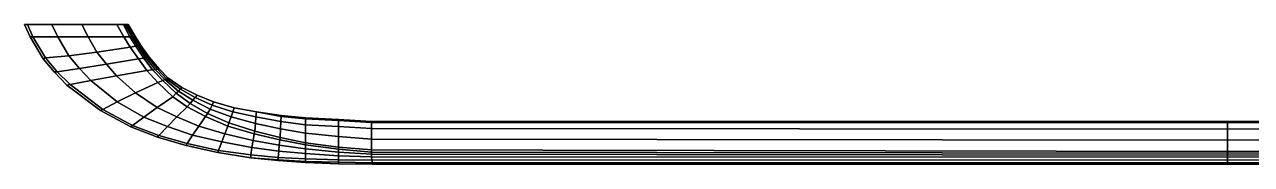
# Model space of a CAD drawing. Extents: x -238 to 238, y -28 to 0.
# Drawn here: x -237.5 to 5, y -27.6 to 0 of the extents above; entities that cross this region are included whole.
import ezdxf

# ---------------------------------------------------------------- set-up
doc = ezdxf.new("R2010")
doc.units = 0
doc.layers.add('METAL', color=5, linetype='CONTINUOUS')

msp = doc.modelspace()

# ---------------------------------------------------------------- meshes
at = {"layer": 'METAL'}
mesh = msp.add_polyface(dxfattribs=at)
corners = [(-236.91, -0.01, 0.83), (-230.48, 0, 1.88), (-230.48, -0.01, 0.83), (-229.24, 0, 2.43), (-225.49, 0, 2.97), (-219.25, 0, 3.48), (-237.5, -0.01, 0.29), (-236.41, -2.46, 0.32), (-235.87, -2.46, 0.83), (-236.91, -0.01, 0.83), (-233.81, -6.79, 0.31), (-233.36, -6.6, 0.89), (-231.64, -9.37, 0.34), (-231.02, -9.37, 0.98), (-230.63, -0.01, 0.29), (-237.5, -0.01, 0.29), (-229.11, -11.97, 0.37), (-228.51, -11.84, 1.07), (-236.41, -2.46, 0.13), (-236.41, -2.46, 0.02), (-233.81, -6.79, 0.02), (-233.81, -6.79, 0.11), (-231.64, -9.37, 0.02), (-231.64, -9.37, 0.12), (-229.11, -11.97, 0.13), (-229.11, -11.97, 0.02), (-222.46, -16.97, 0.02), (-222.46, -16.97, 0.19), (-237.5, -0.01, 0.29), (-237.5, -0.01, 0.11), (-236.41, -2.46, 0.32), (-233.81, -6.79, 0.31), (-231.64, -9.37, 0.34), (-229.11, -11.97, 0.37), (-222.46, -16.97, 0.56), (-230.63, -0.01, 0.11), (-237.5, -0.01, 0.11), (-232.09, -0.01, 2.35), (-230.95, -2.46, 2.34), (-224.95, -2.46, 3.53), (-226.2, -0.01, 3.57), (-232.09, -0.01, 2.35), (-235.87, -2.46, 0.83), (-236.91, -0.01, 0.83), (-228.76, -6.17, 2.39), (-223.2, -5.46, 3.57), (-233.36, -6.6, 0.89), (-228.51, -11.84, 1.07), (-224.41, -11.08, 2.52), (-226.63, -8.69, 2.45), (-231.02, -9.37, 0.98), (-226.2, -0.01, 3.57), (-237.5, -0.01, 0.02), (-230.63, -0.01, 0.02), (-237.5, -0.01, 0.02), (-236.91, -0.01, -0.79), (-230.48, -0.01, -0.79), (-230.48, 0, -1.85), (-225.49, 0, -2.93), (-229.24, 0, -2.4), (-219.25, 0, -3.44), (-237.5, -0.01, -0.25), (-236.91, -0.01, -0.79), (-235.87, -2.46, -0.79), (-236.41, -2.46, -0.28), (-233.36, -6.6, -0.86), (-233.81, -6.79, -0.27), (-231.02, -9.37, -0.94), (-231.64, -9.37, -0.3), (-230.63, -0.01, -0.25), (-237.5, -0.01, -0.25), (-228.51, -11.84, -1.03), (-229.11, -11.97, -0.33), (-236.41, -2.46, -0.09), (-233.81, -6.79, -0.08), (-231.64, -9.37, -0.09), (-229.11, -11.97, -0.1), (-222.46, -16.97, -0.16), (-237.5, -0.01, -0.25), (-236.41, -2.46, -0.28), (-237.5, -0.01, -0.07), (-233.81, -6.79, -0.27), (-231.64, -9.37, -0.3), (-237.5, -0.01, -0.07), (-230.63, -0.01, -0.07), (-229.11, -11.97, -0.33), (-232.09, -0.01, -2.32), (-230.95, -2.46, -2.3), (-232.09, -0.01, -2.32), (-226.2, -0.01, -3.53), (-224.95, -2.46, -3.5), (-235.87, -2.46, -0.79), (-236.91, -0.01, -0.79), (-228.76, -6.17, -2.35), (-223.2, -5.46, -3.53), (-233.36, -6.6, -0.86), (-228.51, -11.84, -1.03), (-231.02, -9.37, -0.94), (-226.63, -8.69, -2.42), (-224.41, -11.08, -2.48), (-226.2, -0.01, -3.53)]
mesh.append_faces([[corners[k] for k in face] for face in [(0, 1, 2, 2), (1, 3, 4, 5), (6, 7, 8, 9), (7, 10, 11, 8), (10, 12, 13, 11), (14, 15, 0, 2), (12, 16, 17, 13), (18, 19, 20, 21), (21, 20, 22, 23), (24, 25, 26, 27), (28, 29, 18, 30), (30, 18, 21, 31), (31, 21, 23, 32), (33, 24, 27, 34), (14, 35, 36, 15), (32, 23, 24, 33), (3, 1, 0, 37), (38, 39, 40, 41), (42, 38, 41, 43), (44, 45, 39, 38), (46, 44, 38, 42), (47, 48, 49, 50), (4, 3, 37, 51), (50, 49, 44, 46), (18, 29, 52, 19), (36, 35, 53, 54), (24, 23, 22, 25), (55, 56, 57, 57), (58, 59, 57, 60), (61, 62, 63, 64), (64, 63, 65, 66), (66, 65, 67, 68), (69, 56, 55, 70), (68, 67, 71, 72), (73, 74, 20, 19), (74, 75, 22, 20), (76, 77, 26, 25), (78, 79, 73, 80), (79, 81, 74, 73), (81, 82, 75, 74), (69, 70, 83, 84), (82, 85, 76, 75), (59, 86, 55, 57), (87, 88, 89, 90), (91, 92, 88, 87), (93, 87, 90, 94), (95, 91, 87, 93), (96, 97, 98, 99), (58, 100, 86, 59), (97, 95, 93, 98), (73, 19, 52, 80), (83, 54, 53, 84), (76, 25, 22, 75)]])
mesh = msp.add_polyface(dxfattribs=at)
corners = [(-217.95, -0.01, 4.68), (-219.25, -0.01, 4.48), (-217.86, -2.46, 4.42), (-216.68, -2.46, 4.61), (-230.48, 0, 1.88), (-219.25, 0, 2.26), (-219.25, -0.01, 0.83), (-230.48, -0.01, 0.83), (-217.32, 0, 2.33), (-217, -0.01, 0.83), (-219.25, 0, 3.48), (-217.95, -0.01, 4.68), (-216.68, -2.46, 4.61), (-216.32, -2.44, 3.57), (-217.64, 0, 3.61), (-217.64, 0, 3.61), (-219.25, -0.01, 4.48), (-217.95, -0.01, 4.68), (-219.27, -0.01, 0.29), (-230.63, -0.01, 0.29), (-229.11, -11.97, 0.37), (-222.46, -16.97, 0.56), (-222.02, -16.76, 1.29), (-228.51, -11.84, 1.07), (-216.48, -20.19, 0.9), (-216.14, -19.92, 1.67), (-217, -0.01, 0.29), (-217, -0.01, 0.11), (-217, -0.01, 0.02), (-219.27, -0.01, 0.02), (-219.27, -0.01, 0.11), (-230.63, -0.01, 0.11), (-222.46, -16.97, 0.56), (-222.46, -16.97, 0.19), (-216.48, -20.19, 0.31), (-216.48, -20.19, 0.9), (-224.95, -2.46, 3.53), (-226.2, -0.01, 3.57), (-223.2, -5.46, 3.57), (-216.65, -4.45, 4.44), (-219.34, -10.16, 3.65), (-213.31, -9.08, 4.46), (-214.98, -6.77, 4.45), (-221.28, -7.82, 3.61), (-224.41, -11.08, 2.52), (-226.63, -8.69, 2.45), (-219.18, -15.25, 2.71), (-215.54, -13.48, 3.8), (-222.02, -16.76, 1.29), (-228.51, -11.84, 1.07), (-216.14, -19.92, 1.67), (-213.9, -18.29, 3.01), (-225.49, 0, 2.97), (-226.2, -0.01, 3.57), (-228.76, -6.17, 2.39), (-230.63, -0.01, 0.02), (-222.46, -16.97, 0.02), (-216.48, -20.19, 0.02), (-217.95, -0.01, -4.65), (-216.68, -2.46, -4.58), (-217.86, -2.46, -4.38), (-219.25, -0.01, -4.45), (-230.48, 0, -1.85), (-230.48, -0.01, -0.79), (-219.25, -0.01, -0.79), (-219.25, 0, -2.23), (-217, -0.01, -0.79), (-217.32, 0, -2.29), (-219.25, 0, -3.44), (-217.64, 0, -3.58), (-219.25, -0.01, -4.45), (-217.95, -0.01, -4.65), (-219.27, -0.01, -0.25), (-230.63, -0.01, -0.25), (-229.11, -11.97, -0.33), (-228.51, -11.84, -1.03), (-222.02, -16.76, -1.26), (-222.46, -16.97, -0.52), (-216.14, -19.92, -1.64), (-216.48, -20.19, -0.87), (-217, -0.01, -0.25), (-217, -0.01, -0.07), (-219.27, -0.01, -0.07), (-230.63, -0.01, -0.07), (-229.11, -11.97, -0.33), (-222.46, -16.97, -0.52), (-222.46, -16.97, -0.16), (-229.11, -11.97, -0.1), (-216.48, -20.19, -0.87), (-216.48, -20.19, -0.28), (-224.95, -2.46, -3.5), (-226.2, -0.01, -3.53), (-223.2, -5.46, -3.53), (-216.65, -4.45, -4.4), (-219.34, -10.16, -3.62), (-221.28, -7.82, -3.57), (-214.98, -6.77, -4.42), (-213.31, -9.08, -4.43), (-224.41, -11.08, -2.48), (-226.63, -8.69, -2.42), (-219.18, -15.25, -2.68), (-215.54, -13.48, -3.76), (-222.02, -16.76, -1.26), (-228.51, -11.84, -1.03), (-216.14, -19.92, -1.64), (-213.9, -18.29, -2.97), (-226.2, -0.01, -3.53), (-225.49, 0, -2.93), (-228.76, -6.17, -2.35)]
mesh.append_faces([[corners[k] for k in face] for face in [(0, 1, 2, 3), (4, 5, 6, 7), (5, 8, 9, 6), (5, 4, 10, 10), (11, 12, 13, 14), (10, 15, 8, 5), (16, 17, 15, 10), (18, 19, 7, 6), (20, 21, 22, 23), (21, 24, 25, 22), (26, 18, 6, 9), (27, 28, 29, 30), (18, 30, 31, 19), (32, 33, 34, 35), (26, 27, 30, 18), (36, 2, 1, 37), (38, 39, 2, 36), (40, 41, 42, 43), (43, 42, 39, 38), (44, 40, 43, 45), (46, 47, 40, 44), (48, 46, 44, 49), (50, 51, 46, 48), (10, 52, 53, 16), (45, 43, 38, 54), (31, 30, 29, 55), (34, 33, 56, 57), (58, 59, 60, 61), (62, 63, 64, 65), (65, 64, 66, 67), (65, 68, 62, 62), (68, 65, 67, 69), (70, 68, 69, 71), (72, 64, 63, 73), (74, 75, 76, 77), (77, 76, 78, 79), (80, 66, 64, 72), (81, 82, 29, 28), (72, 73, 83, 82), (84, 85, 86, 87), (85, 88, 89, 86), (80, 72, 82, 81), (90, 91, 61, 60), (92, 90, 60, 93), (94, 95, 96, 97), (95, 92, 93, 96), (98, 99, 95, 94), (100, 98, 94, 101), (102, 103, 98, 100), (104, 102, 100, 105), (68, 70, 106, 107), (99, 108, 92, 95), (83, 55, 29, 82), (89, 57, 56, 86)]])
mesh = msp.add_polyface(dxfattribs=at)
corners = [(-216.68, -2.46, 4.61), (-217.86, -2.46, 4.42), (-216.65, -4.45, 4.44), (-215.51, -4.3, 4.63), (-214.98, -6.77, 4.45), (-213.93, -6.63, 4.63), (-213.31, -9.08, 4.46), (-212.23, -8.98, 4.64), (-217.32, 0, 2.33), (-215.95, -2.44, 2.31), (-215.59, -2.46, 0.97), (-217, -0.01, 0.83), (-214.77, -4.17, 2.47), (-214.52, -4.15, 1.07), (-213.15, -6.49, 2.47), (-212.88, -6.46, 1.07), (-211.24, -8.83, 2.47), (-210.92, -8.78, 1.07), (-217.64, 0, 3.61), (-216.32, -2.44, 3.57), (-215.1, -4.22, 3.66), (-216.68, -2.46, 4.61), (-215.51, -4.3, 4.63), (-213.5, -6.55, 3.66), (-213.93, -6.63, 4.63), (-211.68, -8.9, 3.66), (-212.23, -8.98, 4.64), (-215.59, -2.46, 0.29), (-217, -0.01, 0.29), (-214.52, -4.15, 0.37), (-212.88, -6.46, 0.37), (-210.92, -8.78, 0.37), (-212.88, -6.46, 0.13), (-212.88, -6.46, 0.02), (-214.52, -4.15, 0.02), (-214.52, -4.15, 0.13), (-215.59, -2.46, 0.11), (-217, -0.01, 0.11), (-210.92, -8.78, 0.13), (-215.59, -2.46, 0.02), (-217, -0.01, 0.02), (-210.92, -8.78, 0.02), (-216.68, -2.46, -4.58), (-215.51, -4.3, -4.59), (-216.65, -4.45, -4.4), (-217.86, -2.46, -4.38), (-213.93, -6.63, -4.6), (-214.98, -6.77, -4.42), (-212.23, -8.98, -4.6), (-213.31, -9.08, -4.43), (-217.32, 0, -2.29), (-217, -0.01, -0.79), (-215.59, -2.46, -0.93), (-215.95, -2.44, -2.27), (-214.52, -4.15, -1.03), (-214.77, -4.17, -2.43), (-212.88, -6.46, -1.03), (-213.15, -6.49, -2.43), (-210.92, -8.78, -1.03), (-211.24, -8.83, -2.44), (-217.64, 0, -3.58), (-216.32, -2.44, -3.53), (-217.95, -0.01, -4.65), (-216.68, -2.46, -4.58), (-215.1, -4.22, -3.62), (-215.51, -4.3, -4.59), (-213.5, -6.55, -3.62), (-213.93, -6.63, -4.6), (-211.68, -8.9, -3.63), (-212.23, -8.98, -4.6), (-215.59, -2.46, -0.25), (-217, -0.01, -0.25), (-214.52, -4.15, -0.33), (-212.88, -6.46, -0.33), (-210.92, -8.78, -0.33), (-212.88, -6.46, -0.1), (-214.52, -4.15, -0.1), (-217, -0.01, -0.07), (-215.59, -2.46, -0.07), (-209.16, -10.56, -0.33), (-210.92, -8.78, -0.1), (-209.16, -10.56, -0.1)]
mesh.append_faces([[corners[k] for k in face] for face in [(0, 1, 2, 3), (3, 2, 4, 5), (5, 4, 6, 7), (8, 9, 10, 11), (9, 12, 13, 10), (12, 14, 15, 13), (14, 16, 17, 15), (18, 19, 9, 8), (19, 20, 12, 9), (21, 22, 20, 19), (20, 23, 14, 12), (22, 24, 23, 20), (23, 25, 16, 14), (24, 26, 25, 23), (27, 28, 11, 10), (29, 27, 10, 13), (30, 29, 13, 15), (31, 30, 15, 17), (32, 33, 34, 35), (27, 36, 37, 28), (35, 36, 27, 29), (30, 32, 35, 29), (31, 38, 32, 30), (37, 36, 39, 40), (36, 35, 34, 39), (32, 38, 41, 33), (42, 43, 44, 45), (43, 46, 47, 44), (46, 48, 49, 47), (50, 51, 52, 53), (53, 52, 54, 55), (55, 54, 56, 57), (57, 56, 58, 59), (60, 50, 53, 61), (62, 60, 61, 63), (61, 53, 55, 64), (63, 61, 64, 65), (64, 55, 57, 66), (65, 64, 66, 67), (66, 57, 59, 68), (67, 66, 68, 69), (70, 52, 51, 71), (72, 54, 52, 70), (73, 56, 54, 72), (74, 58, 56, 73), (75, 76, 34, 33), (70, 71, 77, 78), (76, 72, 70, 78), (73, 72, 76, 75), (79, 74, 80, 81), (74, 73, 75, 80), (77, 40, 39, 78), (78, 39, 34, 76), (75, 33, 41, 80)]])
mesh = msp.add_polyface(dxfattribs=at)
corners = [(-212.23, -8.98, 4.64), (-213.31, -9.08, 4.46), (-211.12, -11.45, 4.55), (-210.19, -11.07, 4.7), (-208.22, -14.26, 4.65), (-207.51, -13.57, 4.77), (-211.24, -8.83, 2.47), (-209.43, -10.7, 2.49), (-209.16, -10.56, 1.07), (-210.92, -8.78, 1.07), (-206.7, -12.76, 2.52), (-206.4, -12.43, 1.07), (-211.68, -8.9, 3.66), (-209.77, -10.88, 3.7), (-212.23, -8.98, 4.64), (-210.19, -11.07, 4.7), (-207.07, -13.14, 3.75), (-207.51, -13.57, 4.77), (-216.48, -20.19, 0.9), (-211.19, -22.24, 1.35), (-210.94, -21.91, 1.98), (-216.14, -19.92, 1.67), (-209.16, -10.56, 0.37), (-210.92, -8.78, 0.37), (-206.4, -12.43, 0.37), (-205.57, -23.88, 1.57), (-205.37, -23.52, 2.33), (-216.48, -20.19, 0.31), (-216.48, -20.19, 0.02), (-211.19, -22.24, 0.02), (-211.19, -22.24, 0.46), (-209.16, -10.56, 0.13), (-209.16, -10.56, 0.02), (-210.92, -8.78, 0.02), (-210.92, -8.78, 0.13), (-216.48, -20.19, 0.9), (-211.19, -22.24, 1.35), (-206.4, -12.43, 0.13), (-205.57, -23.88, 0.53), (-205.57, -23.88, 1.57), (-215.54, -13.48, 3.8), (-219.34, -10.16, 3.65), (-211.26, -16.4, 4), (-207.38, -18.27, 4.13), (-205.37, -16.23, 4.66), (-213.9, -18.29, 3.01), (-219.18, -15.25, 2.71), (-209.23, -20.16, 3.24), (-210.94, -21.91, 1.98), (-216.14, -19.92, 1.67), (-205.37, -23.52, 2.33), (-204.27, -21.83, 3.5), (-206.4, -12.43, 0.02), (-205.57, -23.88, 0.02), (-212.23, -8.98, -4.6), (-210.19, -11.07, -4.66), (-211.12, -11.45, -4.51), (-213.31, -9.08, -4.43), (-207.51, -13.57, -4.74), (-208.22, -14.26, -4.61), (-211.24, -8.83, -2.44), (-210.92, -8.78, -1.03), (-209.16, -10.56, -1.03), (-209.43, -10.7, -2.46), (-206.4, -12.43, -1.03), (-206.7, -12.76, -2.48), (-211.68, -8.9, -3.63), (-209.77, -10.88, -3.67), (-212.23, -8.98, -4.6), (-210.19, -11.07, -4.66), (-207.07, -13.14, -3.72), (-207.51, -13.57, -4.74), (-216.48, -20.19, -0.87), (-216.14, -19.92, -1.64), (-210.94, -21.91, -1.95), (-211.19, -22.24, -1.32), (-209.16, -10.56, -0.33), (-210.92, -8.78, -0.33), (-206.4, -12.43, -0.33), (-205.37, -23.52, -2.29), (-205.57, -23.88, -1.53), (-216.48, -20.19, -0.28), (-211.19, -22.24, -0.43), (-209.16, -10.56, -0.1), (-210.92, -8.78, -0.1), (-216.48, -20.19, -0.87), (-211.19, -22.24, -1.32), (-206.4, -12.43, -0.1), (-205.57, -23.88, -1.53), (-205.57, -23.88, -0.5), (-215.54, -13.48, -3.76), (-219.34, -10.16, -3.62), (-211.26, -16.4, -3.97), (-207.38, -18.27, -4.09), (-205.37, -16.23, -4.62), (-213.9, -18.29, -2.97), (-219.18, -15.25, -2.68), (-209.23, -20.16, -3.2), (-210.94, -21.91, -1.95), (-216.14, -19.92, -1.64), (-205.37, -23.52, -2.29), (-204.27, -21.83, -3.46)]
mesh.append_faces([[corners[k] for k in face] for face in [(0, 1, 2, 3), (3, 2, 4, 5), (6, 7, 8, 9), (7, 10, 11, 8), (12, 13, 7, 6), (14, 15, 13, 12), (13, 16, 10, 7), (15, 17, 16, 13), (18, 19, 20, 21), (22, 23, 9, 8), (24, 22, 8, 11), (19, 25, 26, 20), (27, 28, 29, 30), (31, 32, 33, 34), (35, 27, 30, 36), (22, 31, 34, 23), (24, 37, 31, 22), (36, 30, 38, 39), (40, 2, 1, 41), (42, 4, 2, 40), (43, 44, 4, 42), (45, 42, 40, 46), (47, 43, 42, 45), (48, 47, 45, 49), (50, 51, 47, 48), (31, 37, 52, 32), (38, 30, 29, 53), (54, 55, 56, 57), (55, 58, 59, 56), (60, 61, 62, 63), (63, 62, 64, 65), (66, 60, 63, 67), (68, 66, 67, 69), (67, 63, 65, 70), (69, 67, 70, 71), (72, 73, 74, 75), (76, 62, 61, 77), (78, 64, 62, 76), (75, 74, 79, 80), (81, 82, 29, 28), (83, 84, 33, 32), (85, 86, 82, 81), (78, 76, 83, 87), (86, 88, 89, 82), (90, 91, 57, 56), (92, 90, 56, 59), (93, 92, 59, 94), (95, 96, 90, 92), (97, 95, 92, 93), (98, 99, 95, 97), (100, 98, 97, 101), (83, 32, 52, 87), (89, 53, 29, 82)]])
mesh = msp.add_polyface(dxfattribs=at)
corners = [(-207.51, -13.57, 4.77), (-208.22, -14.26, 4.65), (-205.37, -16.23, 4.66), (-204.76, -15.57, 4.75), (-201.31, -17.58, 4.75), (-201.71, -18.2, 4.71), (-197.34, -20.07, 4.79), (-197.11, -19.44, 4.79), (-206.7, -12.76, 2.52), (-203.78, -14.39, 2.51), (-203.41, -13.97, 1.07), (-206.4, -12.43, 1.07), (-200.41, -15.93, 2.51), (-196.33, -17.24, 2.6), (-196.07, -16.45, 1.06), (-200.15, -15.3, 1.07), (-207.07, -13.14, 3.75), (-204.24, -14.92, 3.74), (-207.51, -13.57, 4.77), (-204.76, -15.57, 4.75), (-200.8, -16.69, 3.74), (-196.68, -18.24, 3.85), (-201.31, -17.58, 4.75), (-197.11, -19.44, 4.79), (-205.57, -23.88, 1.57), (-199.29, -25.3, 2.01), (-199.13, -24.86, 2.81), (-205.37, -23.52, 2.33), (-200.15, -15.3, 0.37), (-203.41, -13.97, 0.46), (-200.15, -15.3, 1.07), (-206.4, -12.43, 0.37), (-196.07, -16.45, 0.34), (-196.07, -16.45, 1.06), (-205.57, -23.88, 0.53), (-205.57, -23.88, 0.02), (-199.29, -25.3, 0.02), (-199.29, -25.3, 0.68), (-200.15, -15.3, 0.13), (-200.15, -15.3, 0.02), (-203.41, -13.97, 0.02), (-203.41, -13.97, 0.17), (-205.57, -23.88, 1.57), (-199.29, -25.3, 2.01), (-206.4, -12.43, 0.13), (-197.94, -21.61, 4.45), (-203.05, -20.06, 4.29), (-207.38, -18.27, 4.13), (-198.53, -23.2, 3.79), (-204.27, -21.83, 3.5), (-199.13, -24.86, 2.81), (-205.37, -23.52, 2.33), (-209.23, -20.16, 3.24), (-206.4, -12.43, 0.02), (-207.51, -13.57, -4.74), (-204.76, -15.57, -4.71), (-205.37, -16.23, -4.62), (-208.22, -14.26, -4.61), (-201.31, -17.58, -4.71), (-197.11, -19.44, -4.76), (-197.34, -20.07, -4.76), (-201.71, -18.2, -4.67), (-206.7, -12.76, -2.48), (-206.4, -12.43, -1.03), (-203.41, -13.97, -1.03), (-203.78, -14.39, -2.47), (-200.41, -15.93, -2.47), (-200.15, -15.3, -1.03), (-196.07, -16.45, -1.02), (-196.33, -17.24, -2.57), (-207.07, -13.14, -3.72), (-204.24, -14.92, -3.7), (-207.51, -13.57, -4.74), (-204.76, -15.57, -4.71), (-200.8, -16.69, -3.7), (-196.68, -18.24, -3.81), (-201.31, -17.58, -4.71), (-197.11, -19.44, -4.76), (-205.57, -23.88, -1.53), (-205.37, -23.52, -2.29), (-199.13, -24.86, -2.78), (-199.29, -25.3, -1.97), (-200.15, -15.3, -0.33), (-200.15, -15.3, -1.03), (-203.41, -13.97, -0.43), (-206.4, -12.43, -0.33), (-205.57, -23.88, -0.5), (-199.29, -25.3, -0.64), (-200.15, -15.3, -0.1), (-203.41, -13.97, -0.13), (-205.57, -23.88, -1.53), (-199.29, -25.3, -1.97), (-206.4, -12.43, -0.1), (-197.94, -21.61, -4.42), (-203.05, -20.06, -4.25), (-207.38, -18.27, -4.09), (-198.53, -23.2, -3.76), (-204.27, -21.83, -3.46), (-199.13, -24.86, -2.78), (-205.37, -23.52, -2.29), (-209.23, -20.16, -3.2)]
mesh.append_faces([[corners[k] for k in face] for face in [(0, 1, 2, 3), (4, 5, 6, 7), (3, 2, 5, 4), (8, 9, 10, 11), (12, 13, 14, 15), (9, 12, 15, 10), (16, 17, 9, 8), (18, 19, 17, 16), (20, 21, 13, 12), (22, 23, 21, 20), (17, 20, 12, 9), (19, 22, 20, 17), (24, 25, 26, 27), (28, 29, 10, 30), (29, 31, 11, 10), (32, 28, 30, 33), (34, 35, 36, 37), (38, 39, 40, 41), (42, 34, 37, 43), (28, 38, 41, 29), (29, 41, 44, 31), (45, 6, 5, 46), (46, 5, 2, 47), (48, 45, 46, 49), (50, 48, 49, 51), (49, 46, 47, 52), (44, 41, 40, 53), (54, 55, 56, 57), (58, 59, 60, 61), (55, 58, 61, 56), (62, 63, 64, 65), (66, 67, 68, 69), (65, 64, 67, 66), (70, 62, 65, 71), (72, 70, 71, 73), (74, 66, 69, 75), (76, 74, 75, 77), (71, 65, 66, 74), (73, 71, 74, 76), (78, 79, 80, 81), (82, 83, 64, 84), (84, 64, 63, 85), (86, 87, 36, 35), (88, 89, 40, 39), (90, 91, 87, 86), (82, 84, 89, 88), (84, 85, 92, 89), (93, 94, 61, 60), (94, 95, 56, 61), (96, 97, 94, 93), (98, 99, 97, 96), (97, 100, 95, 94), (92, 53, 40, 89)]])
mesh = msp.add_polyface(dxfattribs=at)
corners = [(-187.03, -22.78, 4.97), (-186.96, -22.35, 4.95), (-191.97, -21.08, 4.85), (-192.1, -21.61, 4.91), (-197.11, -19.44, 4.79), (-197.34, -20.07, 4.79), (-191.75, -18.27, 2.67), (-186.85, -19.17, 2.7), (-186.8, -18.17, 1.13), (-191.65, -17.24, 1.07), (-196.33, -17.24, 2.6), (-196.07, -16.45, 1.06), (-191.86, -19.55, 4.22), (-186.91, -20.63, 4.46), (-186.91, -20.63, 4.46), (-191.86, -19.55, 4.22), (-196.68, -18.24, 3.85), (-197.11, -19.44, 4.79), (-192.78, -26.35, 2.43), (-187.37, -26.76, 2.79), (-187.37, -26.28, 3.59), (-192.78, -25.73, 3.3), (-191.65, -17.24, 0.37), (-196.07, -16.45, 0.34), (-196.07, -16.45, 1.06), (-191.65, -17.24, 1.07), (-186.8, -17.96, 0.64), (-199.29, -25.3, 2.01), (-199.13, -24.86, 2.81), (-191.65, -17.24, 0.13), (-191.65, -17.24, 0.02), (-196.07, -16.45, 0.02), (-196.07, -16.45, 0.08), (-186.8, -17.96, 0.25), (-186.8, -17.96, 0.02), (-192.78, -26.35, 2.43), (-192.78, -26.35, 0.82), (-187.37, -26.86, 0.94), (-187.37, -26.76, 2.79), (-200.15, -15.3, 0.13), (-200.15, -15.3, 0.37), (-199.29, -25.3, 2.01), (-199.29, -25.3, 0.68), (-187.14, -23.83, 4.7), (-192.32, -22.91, 4.62), (-197.94, -21.61, 4.45), (-187.25, -25, 4.23), (-192.54, -24.28, 4.08), (-187.37, -26.28, 3.59), (-192.78, -25.73, 3.3), (-198.53, -23.2, 3.79), (-199.13, -24.86, 2.81), (-192.78, -26.35, 0.02), (-187.37, -26.86, 0.02), (-200.15, -15.3, 0.02), (-199.29, -25.3, 0.02), (-187.03, -22.78, -4.94), (-192.1, -21.61, -4.87), (-191.97, -21.08, -4.82), (-186.96, -22.35, -4.92), (-197.11, -19.44, -4.76), (-197.34, -20.07, -4.76), (-191.75, -18.27, -2.63), (-191.65, -17.24, -1.03), (-186.8, -18.17, -1.09), (-186.85, -19.17, -2.67), (-196.33, -17.24, -2.57), (-196.07, -16.45, -1.02), (-191.86, -19.55, -4.19), (-186.91, -20.63, -4.42), (-191.86, -19.55, -4.19), (-186.91, -20.63, -4.42), (-196.68, -18.24, -3.81), (-197.11, -19.44, -4.76), (-192.78, -26.35, -2.39), (-192.78, -25.73, -3.26), (-187.37, -26.28, -3.55), (-187.37, -26.76, -2.75), (-191.65, -17.24, -0.33), (-191.65, -17.24, -1.03), (-196.07, -16.45, -1.02), (-196.07, -16.45, -0.3), (-200.15, -15.3, -1.03), (-200.15, -15.3, -0.33), (-199.29, -25.3, -1.97), (-199.13, -24.86, -2.78), (-191.65, -17.24, -0.1), (-196.07, -16.45, -0.04), (-192.78, -26.35, -2.39), (-187.37, -26.76, -2.75), (-187.37, -26.86, -0.9), (-192.78, -26.35, -0.78), (-200.15, -15.3, -0.1), (-199.29, -25.3, -1.97), (-199.29, -25.3, -0.64), (-187.14, -23.83, -4.66), (-192.32, -22.91, -4.58), (-197.94, -21.61, -4.42), (-187.25, -25, -4.2), (-192.54, -24.28, -4.04), (-187.37, -26.28, -3.55), (-192.78, -25.73, -3.26), (-198.53, -23.2, -3.76), (-199.13, -24.86, -2.78)]
mesh.append_faces([[corners[k] for k in face] for face in [(0, 1, 2, 3), (4, 5, 3, 2), (6, 7, 8, 9), (10, 6, 9, 11), (12, 13, 7, 6), (2, 1, 14, 15), (16, 12, 6, 10), (17, 2, 15, 16), (18, 19, 20, 21), (22, 23, 24, 25), (26, 22, 25, 8), (27, 18, 21, 28), (29, 30, 31, 32), (33, 34, 30, 29), (35, 36, 37, 38), (22, 29, 32, 23), (23, 32, 39, 40), (33, 29, 22, 26), (41, 42, 36, 35), (43, 0, 3, 44), (44, 3, 5, 45), (46, 43, 44, 47), (48, 46, 47, 49), (47, 44, 45, 50), (49, 47, 50, 51), (37, 36, 52, 53), (39, 32, 31, 54), (36, 42, 55, 52), (56, 57, 58, 59), (60, 58, 57, 61), (62, 63, 64, 65), (66, 67, 63, 62), (68, 62, 65, 69), (58, 70, 71, 59), (72, 66, 62, 68), (73, 72, 70, 58), (74, 75, 76, 77), (78, 79, 80, 81), (81, 80, 82, 83), (84, 85, 75, 74), (86, 87, 31, 30), (88, 89, 90, 91), (78, 81, 87, 86), (81, 83, 92, 87), (93, 88, 91, 94), (95, 96, 57, 56), (96, 97, 61, 57), (98, 99, 96, 95), (100, 101, 99, 98), (99, 102, 97, 96), (101, 103, 102, 99), (90, 53, 52, 91), (92, 54, 31, 87), (91, 52, 55, 94)]])
mesh = msp.add_polyface(dxfattribs=at)
corners = [(-181.97, -23.74, 5.04), (-175.44, -24.64, 5.02), (-175.45, -24.23, 4.97), (-181.98, -23.35, 4.93), (-187.03, -22.78, 4.97), (-186.96, -22.35, 4.95), (-181.98, -19.82, 2.69), (-175.45, -20.15, 2.98), (-175.45, -18.99, 1.1), (-181.98, -18.64, 1.13), (-186.85, -19.17, 2.7), (-186.8, -18.17, 1.13), (-181.98, -21.46, 4.51), (-175.45, -22.13, 4.53), (-175.45, -22.13, 4.53), (-181.98, -21.46, 4.51), (-186.91, -20.63, 4.46), (-186.91, -20.63, 4.46), (-181.94, -27.04, 2.95), (-175.41, -27.21, 3.18), (-175.41, -26.74, 4.03), (-181.94, -26.56, 3.83), (-181.98, -18.43, 0.64), (-186.8, -17.96, 0.64), (-175.45, -18.78, 0.63), (-187.37, -26.76, 2.79), (-187.37, -26.28, 3.59), (-181.94, -27.23, 1), (-181.94, -27.23, 0.02), (-175.41, -27.5, 0.02), (-175.41, -27.5, 1.1), (-175.45, -18.78, 0.25), (-175.45, -18.78, 0.02), (-181.98, -18.43, 0.02), (-181.98, -18.43, 0.25), (-187.37, -26.86, 0.94), (-187.37, -26.86, 0.02), (-181.94, -27.04, 2.95), (-175.41, -27.21, 3.18), (-181.98, -18.43, 0.64), (-186.8, -17.96, 0.25), (-175.45, -18.78, 0.63), (-187.37, -26.76, 2.79), (-181.96, -24.53, 4.77), (-181.97, -23.74, 5.04), (-187.14, -23.83, 4.7), (-175.43, -25.23, 4.8), (-175.44, -24.64, 5.02), (-181.95, -25.47, 4.37), (-187.25, -25, 4.23), (-181.94, -26.56, 3.83), (-187.37, -26.28, 3.59), (-175.42, -25.94, 4.48), (-175.41, -26.74, 4.03), (-186.8, -17.96, 0.02), (-181.97, -23.74, -5), (-181.98, -23.35, -4.89), (-175.45, -24.23, -4.93), (-175.44, -24.64, -4.98), (-187.03, -22.78, -4.94), (-186.96, -22.35, -4.92), (-181.98, -19.82, -2.66), (-181.98, -18.64, -1.09), (-175.45, -18.99, -1.06), (-175.45, -20.15, -2.95), (-186.85, -19.17, -2.67), (-186.8, -18.17, -1.09), (-181.98, -21.46, -4.47), (-175.45, -22.13, -4.49), (-181.98, -21.46, -4.47), (-175.45, -22.13, -4.49), (-186.91, -20.63, -4.42), (-186.91, -20.63, -4.42), (-181.94, -27.04, -2.92), (-181.94, -26.56, -3.8), (-175.41, -26.74, -3.99), (-175.41, -27.21, -3.14), (-181.98, -18.43, -0.6), (-186.8, -17.96, -0.6), (-191.65, -17.24, -1.03), (-191.65, -17.24, -0.33), (-175.45, -18.78, -0.59), (-187.37, -26.76, -2.75), (-187.37, -26.28, -3.55), (-186.8, -17.96, -0.22), (-191.65, -17.24, -0.1), (-191.65, -17.24, 0.02), (-175.45, -18.78, -0.21), (-181.98, -18.43, -0.22), (-187.37, -26.86, -0.9), (-181.94, -27.23, -0.96), (-181.98, -18.43, -0.6), (-175.45, -18.78, -0.59), (-187.37, -26.76, -2.75), (-181.94, -27.04, -2.92), (-181.96, -24.53, -4.73), (-187.14, -23.83, -4.66), (-181.97, -23.74, -5), (-175.43, -25.23, -4.77), (-175.44, -24.64, -4.98), (-181.95, -25.47, -4.33), (-187.25, -25, -4.2), (-181.94, -26.56, -3.8), (-187.37, -26.28, -3.55), (-175.42, -25.94, -4.44), (-175.41, -26.74, -3.99)]
mesh.append_faces([[corners[k] for k in face] for face in [(0, 1, 2, 3), (4, 0, 3, 5), (6, 7, 8, 9), (10, 6, 9, 11), (12, 13, 7, 6), (3, 2, 14, 15), (16, 12, 6, 10), (5, 3, 15, 17), (18, 19, 20, 21), (22, 23, 11, 9), (24, 22, 9, 8), (25, 18, 21, 26), (27, 28, 29, 30), (31, 32, 33, 34), (35, 36, 28, 27), (37, 27, 30, 38), (39, 34, 40, 23), (41, 31, 34, 39), (42, 35, 27, 37), (43, 44, 4, 45), (46, 47, 44, 43), (48, 43, 45, 49), (50, 48, 49, 51), (52, 46, 43, 48), (53, 52, 48, 50), (40, 34, 33, 54), (55, 56, 57, 58), (59, 60, 56, 55), (61, 62, 63, 64), (65, 66, 62, 61), (67, 61, 64, 68), (56, 69, 70, 57), (71, 65, 61, 67), (60, 72, 69, 56), (73, 74, 75, 76), (77, 62, 66, 78), (78, 66, 79, 80), (81, 63, 62, 77), (82, 83, 74, 73), (84, 85, 86, 54), (87, 88, 33, 32), (89, 90, 28, 36), (91, 78, 84, 88), (84, 78, 80, 85), (92, 91, 88, 87), (93, 94, 90, 89), (95, 96, 59, 97), (98, 95, 97, 99), (100, 101, 96, 95), (102, 103, 101, 100), (104, 100, 95, 98), (105, 102, 100, 104), (84, 54, 33, 88)]])
mesh = msp.add_polyface(dxfattribs=at)
corners = [(-168.92, -24.78, 5.01), (-168.91, -25.22, 5), (0.26, -25.42, 5.01), (0.26, -25.11, 4.99), (-175.45, -24.23, 4.97), (-175.44, -24.64, 5.02), (-168.92, -20.56, 3.01), (0.26, -20.67, 3.01), (0.26, -19.37, 1.09), (-168.92, -19.33, 1.1), (-175.45, -20.15, 2.98), (-175.45, -18.99, 1.1), (-168.92, -22.62, 4.57), (0.26, -22.83, 4.55), (0.26, -20.67, 3.01), (-168.92, -20.56, 3.01), (0.26, -22.83, 4.55), (-168.92, -22.62, 4.57), (-175.45, -22.13, 4.53), (-175.45, -22.13, 4.53), (-168.71, -27.31, 3.35), (0.26, -27.32, 3.44), (0.26, -26.76, 4.37), (-168.88, -26.82, 4.21), (0.26, -19.13, 0.67), (-168.92, -19.13, 0.63), (-175.41, -27.21, 3.18), (-175.41, -26.74, 4.03), (-175.45, -18.78, 0.63), (-168.88, -27.61, 1.14), (-168.88, -27.61, 0.02), (0.26, -27.65, 0.02), (0.26, -27.65, 1.16), (0.26, -19.13, 0.26), (0.26, -19.13, 0.02), (-168.92, -19.13, 0.02), (-168.92, -19.13, 0.25), (-175.41, -27.5, 1.1), (-175.41, -27.5, 0.02), (-168.71, -27.31, 3.35), (0.26, -27.32, 3.44), (0.26, -19.13, 0.67), (-168.92, -19.13, 0.63), (-175.41, -27.21, 3.18), (-175.45, -18.78, 0.25), (-175.45, -18.78, 0.63), (-168.9, -25.63, 4.84), (-168.91, -25.22, 5), (-175.44, -24.64, 5.02), (-175.43, -25.23, 4.8), (0.26, -25.78, 4.9), (0.26, -25.42, 5.01), (-168.89, -26.17, 4.58), (-175.42, -25.94, 4.48), (-168.88, -26.82, 4.21), (-175.41, -26.74, 4.03), (0.26, -26.23, 4.69), (0.26, -26.76, 4.37), (-175.45, -18.78, 0.02), (-168.92, -24.78, -4.97), (0.26, -25.11, -4.95), (0.26, -25.42, -4.98), (-168.91, -25.22, -4.96), (-175.44, -24.64, -4.98), (-175.45, -24.23, -4.93), (-168.92, -20.56, -2.98), (-168.92, -19.33, -1.06), (0.26, -19.37, -1.05), (0.26, -20.67, -2.97), (-175.45, -20.15, -2.95), (-175.45, -18.99, -1.06), (-168.92, -22.62, -4.53), (-168.92, -20.56, -2.98), (0.26, -20.67, -2.97), (0.26, -22.83, -4.52), (-168.92, -22.62, -4.53), (0.26, -22.83, -4.52), (-175.45, -22.13, -4.49), (-175.45, -22.13, -4.49), (-168.71, -27.31, -3.32), (-168.88, -26.82, -4.17), (0.26, -26.76, -4.34), (0.26, -27.32, -3.41), (0.26, -19.13, -0.63), (-168.92, -19.13, -0.59), (-175.41, -27.21, -3.14), (-175.41, -26.74, -3.99), (-175.45, -18.78, -0.59), (-181.94, -27.23, -0.96), (-175.41, -27.5, -1.06), (-181.94, -27.23, 0.02), (-168.88, -27.61, -1.11), (0.26, -27.65, -1.12), (0.26, -19.13, -0.23), (-168.92, -19.13, -0.21), (-181.94, -27.04, -2.92), (-175.41, -27.21, -3.14), (-168.71, -27.31, -3.32), (0.26, -27.32, -3.41), (0.26, -19.13, -0.63), (-168.92, -19.13, -0.59), (-175.45, -18.78, -0.59), (-175.45, -18.78, -0.21), (-168.9, -25.63, -4.81), (-175.43, -25.23, -4.77), (-175.44, -24.64, -4.98), (-168.91, -25.22, -4.96), (0.26, -25.78, -4.87), (0.26, -25.42, -4.98), (-168.89, -26.17, -4.54), (-175.42, -25.94, -4.44), (-168.88, -26.82, -4.17), (-175.41, -26.74, -3.99), (0.26, -26.23, -4.66), (0.26, -26.76, -4.34)]
mesh.append_faces([[corners[k] for k in face] for face in [(0, 1, 2, 3), (0, 4, 5, 1), (6, 7, 8, 9), (10, 6, 9, 11), (12, 13, 14, 15), (0, 3, 16, 17), (18, 12, 15, 10), (4, 0, 17, 19), (20, 21, 22, 23), (24, 25, 9, 8), (26, 20, 23, 27), (25, 28, 11, 9), (29, 30, 31, 32), (33, 34, 35, 36), (37, 38, 30, 29), (39, 29, 32, 40), (41, 33, 36, 42), (43, 37, 29, 39), (42, 36, 44, 45), (46, 47, 48, 49), (50, 51, 47, 46), (52, 46, 49, 53), (54, 52, 53, 55), (56, 50, 46, 52), (57, 56, 52, 54), (44, 36, 35, 58), (59, 60, 61, 62), (59, 62, 63, 64), (65, 66, 67, 68), (69, 70, 66, 65), (71, 72, 73, 74), (59, 75, 76, 60), (77, 69, 72, 71), (64, 78, 75, 59), (79, 80, 81, 82), (83, 67, 66, 84), (85, 86, 80, 79), (84, 66, 70, 87), (88, 89, 38, 90), (91, 92, 31, 30), (93, 94, 35, 34), (89, 91, 30, 38), (95, 96, 89, 88), (97, 98, 92, 91), (99, 100, 94, 93), (96, 97, 91, 89), (100, 101, 102, 94), (103, 104, 105, 106), (107, 103, 106, 108), (109, 110, 104, 103), (111, 112, 110, 109), (113, 109, 103, 107), (114, 111, 109, 113), (102, 58, 35, 94)]])
mesh = msp.add_polyface(dxfattribs=at)
corners = [(170.44, -24.78, 5.01), (0.26, -25.11, 4.99), (0.26, -25.42, 5.01), (170.43, -25.22, 5), (175.96, -24.64, 5.02), (175.97, -24.23, 4.97), (170.44, -20.56, 3.01), (170.44, -19.33, 1.1), (0.26, -19.37, 1.09), (0.26, -20.67, 3.01), (175.97, -20.15, 2.98), (175.97, -18.99, 1.1), (170.44, -22.62, 4.57), (170.44, -20.56, 3.01), (0.26, -20.67, 3.01), (0.26, -22.83, 4.55), (170.44, -22.62, 4.57), (0.26, -22.83, 4.55), (175.97, -22.13, 4.53), (175.97, -22.13, 4.53), (170.23, -27.31, 3.35), (170.4, -26.82, 4.21), (0.26, -26.76, 4.37), (0.26, -27.32, 3.44), (0.26, -19.13, 0.67), (170.44, -19.13, 0.63), (175.93, -27.21, 3.18), (175.93, -26.74, 4.03), (175.97, -18.78, 0.63), (175.93, -27.5, 0.02), (182.46, -27.23, 0.02), (182.46, -27.23, 1), (175.93, -27.5, 1.1), (0.26, -27.65, 0.02), (170.4, -27.61, 0.02), (170.4, -27.61, 1.14), (0.26, -27.65, 1.16), (170.44, -19.13, 0.02), (0.26, -19.13, 0.02), (0.26, -19.13, 0.26), (170.44, -19.13, 0.25), (170.23, -27.31, 3.35), (0.26, -27.32, 3.44), (0.26, -19.13, 0.67), (170.44, -19.13, 0.63), (175.93, -27.21, 3.18), (175.97, -18.78, 0.63), (175.97, -18.78, 0.25), (175.95, -25.23, 4.8), (175.96, -24.64, 5.02), (170.43, -25.22, 5), (170.42, -25.63, 4.84), (0.26, -25.42, 5.01), (0.26, -25.78, 4.9), (175.94, -25.94, 4.48), (170.41, -26.17, 4.58), (175.93, -26.74, 4.03), (170.4, -26.82, 4.21), (0.26, -26.23, 4.69), (0.26, -26.76, 4.37), (175.97, -18.78, 0.02), (170.44, -24.78, -4.97), (170.43, -25.22, -4.96), (0.26, -25.42, -4.98), (0.26, -25.11, -4.95), (175.97, -24.23, -4.93), (175.96, -24.64, -4.98), (170.44, -20.56, -2.98), (0.26, -20.67, -2.97), (0.26, -19.37, -1.05), (170.44, -19.33, -1.06), (175.97, -20.15, -2.95), (175.97, -18.99, -1.06), (170.44, -22.62, -4.53), (0.26, -22.83, -4.52), (0.26, -20.67, -2.97), (170.44, -20.56, -2.98), (0.26, -22.83, -4.52), (170.44, -22.62, -4.53), (175.97, -22.13, -4.49), (175.97, -22.13, -4.49), (170.23, -27.31, -3.32), (0.26, -27.32, -3.41), (0.26, -26.76, -4.34), (170.4, -26.82, -4.17), (0.26, -19.13, -0.63), (170.44, -19.13, -0.59), (175.93, -27.21, -3.14), (175.93, -26.74, -3.99), (175.97, -18.78, -0.59), (0.26, -27.65, -1.12), (170.4, -27.61, -1.11), (170.44, -19.13, -0.21), (0.26, -19.13, -0.23), (175.93, -27.5, -1.06), (170.23, -27.31, -3.32), (0.26, -27.32, -3.41), (0.26, -19.13, -0.63), (170.44, -19.13, -0.59), (175.93, -27.21, -3.14), (175.97, -18.78, -0.21), (175.97, -18.78, -0.59), (175.95, -25.23, -4.77), (170.42, -25.63, -4.81), (170.43, -25.22, -4.96), (175.96, -24.64, -4.98), (0.26, -25.78, -4.87), (0.26, -25.42, -4.98), (175.94, -25.94, -4.44), (170.41, -26.17, -4.54), (175.93, -26.74, -3.99), (170.4, -26.82, -4.17), (0.26, -26.23, -4.66), (0.26, -26.76, -4.34)]
mesh.append_faces([[corners[k] for k in face] for face in [(0, 1, 2, 3), (0, 3, 4, 5), (6, 7, 8, 9), (10, 11, 7, 6), (12, 13, 14, 15), (0, 16, 17, 1), (18, 10, 13, 12), (5, 19, 16, 0), (20, 21, 22, 23), (24, 8, 7, 25), (26, 27, 21, 20), (25, 7, 11, 28), (29, 30, 31, 32), (33, 34, 35, 36), (37, 38, 39, 40), (34, 29, 32, 35), (41, 42, 36, 35), (43, 44, 40, 39), (45, 41, 35, 32), (44, 46, 47, 40), (48, 49, 50, 51), (51, 50, 52, 53), (54, 48, 51, 55), (56, 54, 55, 57), (55, 51, 53, 58), (57, 55, 58, 59), (40, 47, 60, 37), (61, 62, 63, 64), (61, 65, 66, 62), (67, 68, 69, 70), (71, 67, 70, 72), (73, 74, 75, 76), (61, 64, 77, 78), (79, 73, 76, 71), (65, 61, 78, 80), (81, 82, 83, 84), (85, 86, 70, 69), (87, 81, 84, 88), (86, 89, 72, 70), (33, 90, 91, 34), (37, 92, 93, 38), (34, 91, 94, 29), (95, 91, 90, 96), (97, 93, 92, 98), (99, 94, 91, 95), (98, 92, 100, 101), (102, 103, 104, 105), (103, 106, 107, 104), (108, 109, 103, 102), (110, 111, 109, 108), (109, 112, 106, 103), (111, 113, 112, 109), (92, 37, 60, 100)]])

doc.saveas('drawing.dxf')
